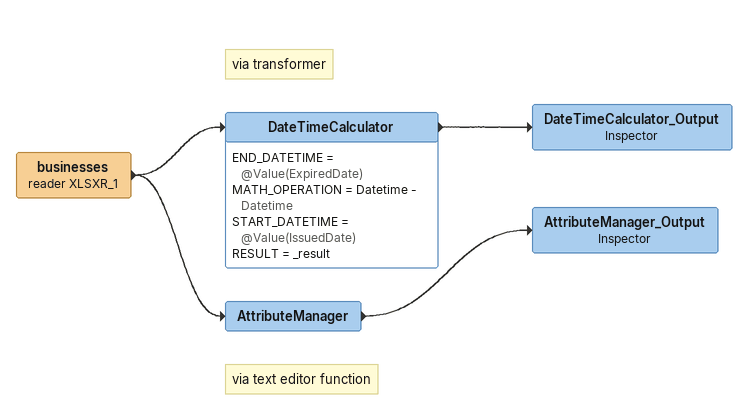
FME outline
businesses (reader XLSXR_1)
    -> DateTimeCalculator
    -> AttributeManager
Note: via transformer
DateTimeCalculator
    END_DATETIME = @Value(ExpiredDate)
    MATH_OPERATION = Datetime - Datetime
    START_DATETIME = @Value(IssuedDate)
    RESULT = _result
    -> DateTimeCalculator_Output
DateTimeCalculator_Output: Inspector
Note: via text editor function
AttributeManager
    -> AttributeManager_Output
AttributeManager_Output: Inspector
